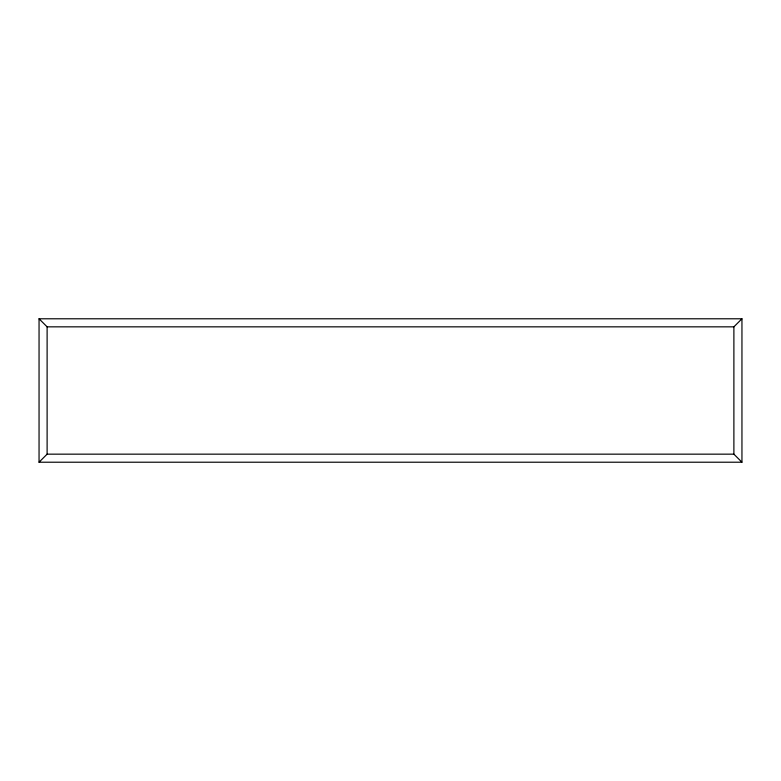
<?xml version="1.0" encoding="UTF-8"?>
<svg xmlns="http://www.w3.org/2000/svg" width="781" height="781" viewBox="0 0 781 781"><rect width="100%" height="100%" fill="white"/><g stroke="black" fill="none" stroke-linecap="round" stroke-linejoin="round"><path stroke-width="1.17" d="M39.05 462.215L47.114 454.161L733.886 454.161L741.95 462.215L741.95 318.785L39.05 318.785L39.05 462.215L741.95 462.215M39.05 318.785L47.114 326.839L733.886 326.839L741.95 318.785M733.886 326.839L733.886 454.161M47.114 326.839L47.114 454.161"/></g></svg>
